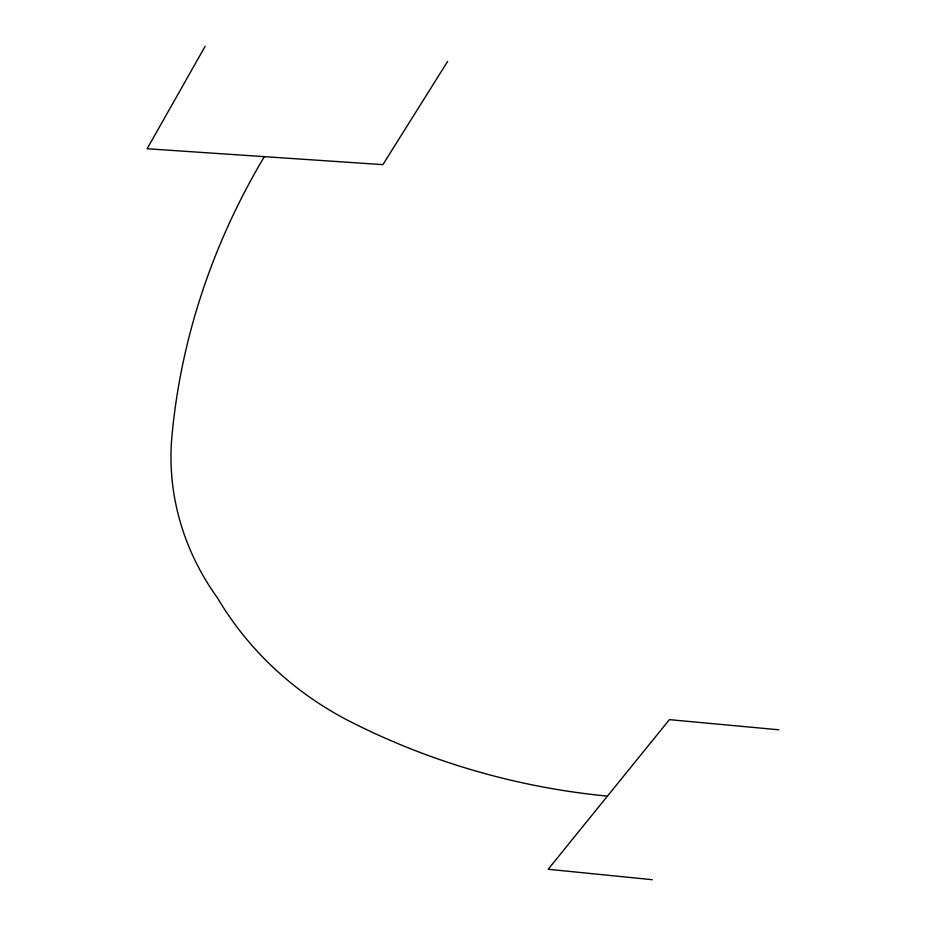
<?xml version="1.0" encoding="UTF-8"?>
<svg xmlns="http://www.w3.org/2000/svg" width="926" height="926" viewBox="0 0 926 926"><rect width="100%" height="100%" fill="white"/><g stroke="black" fill="none" stroke-linecap="round" stroke-linejoin="round"><path stroke-width="1.39" d="M205.144 46.3L147.13 148.75L382.901 164.643L447.652 61.394M778.87 729.792L669.405 719.652L548.169 869.271L652.298 879.7M264.35 156.656A753.046 677.438 -14.4 0 0 171.912 436.459A256.155 239.047 19.7 0 0 217.529 597.976A321.033 301.552 13.6 0 0 351.324 722.13A763.591 736.702 -52.6 0 0 607.444 796.117"/></g></svg>
